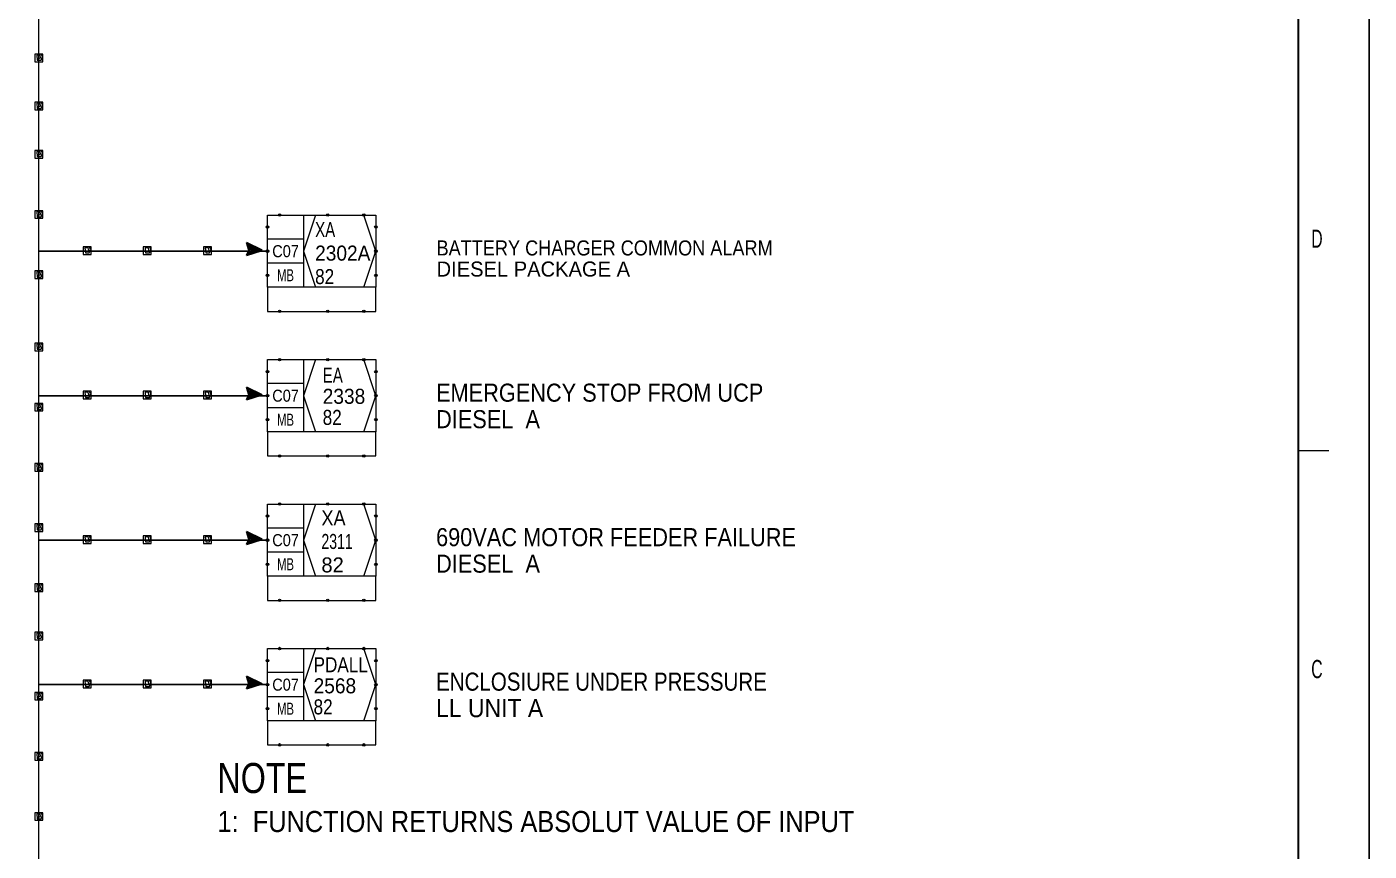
# Model space of a CAD drawing. Header units: millimetres. Extents: x 0 to 841, y 0 to 594.
# Drawn here: x 618 to 841, y 160.3 to 297.3 of the extents above; entities that cross this region are included whole.
import ezdxf
from ezdxf.enums import TextEntityAlignment as Align

# ---------------------------------------------------------------- set-up
doc = ezdxf.new("R2010")
doc.units = ezdxf.units.MM
doc.header["$LTSCALE"] = 0.8
doc.header["$PDMODE"] = 32
doc.header["$PDSIZE"] = 0.4
doc.linetypes.add('LONG_DASHED', pattern=[7.5, 6, -1.5])
for name, color, linetype, lineweight in [('1', 7, 'Continuous', 13), ('12', 7, 'Continuous', 35), ('48', 7, 'Continuous', 13), ('50', 7, 'Continuous', 35), ('9', 7, 'Continuous', 13)]:
    doc.layers.add(name, color=color, linetype=linetype, lineweight=lineweight)
doc.layers.add('36', color=7, linetype='Continuous')
doc.layers.add('37', color=7, linetype='Continuous')

msp = doc.modelspace()

# ---------------------------------------------------------------- linework, layer by layer
at = {"layer": '1', "lineweight": 25}
for p, q in [((658, 260), (620, 260)), ((658, 236), (620, 236)), ((658, 212), (620, 212)), ((658, 188), (620, 188))]:
    msp.add_line(p, q, dxfattribs=at)
at = {"layer": '1'}
msp.add_line((834.2748, 226.8378), (829.263, 226.8378), dxfattribs=at)
at = {"layer": '1', "lineweight": 35}
msp.add_lwpolyline([(829.263, 112.0142), (829.263, 582.2276), (10.3331, 582.2276), (10.3331, 10.3819)], dxfattribs=at)
at = {"layer": '1'}
for points in [[(620, 116), (620, 244), (620, 510), (632, 510)], [(620, 116), (620, 244), (620, 510), (632, 510)], [(619.9843, 292.0157), (620.2992, 292.0945), (620.2205, 292.5669), (619.6693, 292.5669), (619.748, 291.7008), (620.378, 291.7008), (620.6142, 292.3307), (620.378, 292.7244), (619.5118, 292.7244), (619.3543, 292.7244), (619.3543, 291.4646), (620.6929, 291.4646), (620.6929, 292.7244), (620.2205, 292.7244)], [(619.9843, 284.0157), (620.2992, 284.0945), (620.2205, 284.5669), (619.6693, 284.5669), (619.748, 283.7008), (620.378, 283.7008), (620.6142, 284.3307), (620.378, 284.7244), (619.5118, 284.7244), (619.3543, 284.7244), (619.3543, 283.4646), (620.6929, 283.4646), (620.6929, 284.7244), (620.2205, 284.7244)], [(619.9843, 276.0157), (620.2992, 276.0945), (620.2205, 276.5669), (619.6693, 276.5669), (619.748, 275.7008), (620.378, 275.7008), (620.6142, 276.3307), (620.378, 276.7244), (619.5118, 276.7244), (619.3543, 276.7244), (619.3543, 275.4646), (620.6929, 275.4646), (620.6929, 276.7244), (620.2205, 276.7244)], [(619.9843, 266.0157), (620.2992, 266.0945), (620.2205, 266.5669), (619.6693, 266.5669), (619.748, 265.7008), (620.378, 265.7008), (620.6142, 266.3307), (620.378, 266.7244), (619.5118, 266.7244), (619.3543, 266.7244), (619.3543, 265.4646), (620.6929, 265.4646), (620.6929, 266.7244), (620.2205, 266.7244)], [(627.9843, 260.0157), (628.2992, 260.0945), (628.2205, 260.5669), (627.6693, 260.5669), (627.748, 259.7008), (628.378, 259.7008), (628.6142, 260.3307), (628.378, 260.7244), (627.5118, 260.7244), (627.3543, 260.7244), (627.3543, 259.4646), (628.6929, 259.4646), (628.6929, 260.7244), (628.2205, 260.7244)], [(637.9843, 260.0157), (638.2992, 260.0945), (638.2205, 260.5669), (637.6693, 260.5669), (637.748, 259.7008), (638.378, 259.7008), (638.6142, 260.3307), (638.378, 260.7244), (637.5118, 260.7244), (637.3543, 260.7244), (637.3543, 259.4646), (638.6929, 259.4646), (638.6929, 260.7244), (638.2205, 260.7244)], [(647.9843, 260.0157), (648.2992, 260.0945), (648.2205, 260.5669), (647.6693, 260.5669), (647.748, 259.7008), (648.378, 259.7008), (648.6142, 260.3307), (648.378, 260.7244), (647.5118, 260.7244), (647.3543, 260.7244), (647.3543, 259.4646), (648.6929, 259.4646), (648.6929, 260.7244), (648.2205, 260.7244)], [(619.9843, 256.0157), (620.2992, 256.0945), (620.2205, 256.5669), (619.6693, 256.5669), (619.748, 255.7008), (620.378, 255.7008), (620.6142, 256.3307), (620.378, 256.7244), (619.5118, 256.7244), (619.3543, 256.7244), (619.3543, 255.4646), (620.6929, 255.4646), (620.6929, 256.7244), (620.2205, 256.7244)], [(619.9843, 244.0157), (620.2992, 244.0945), (620.2205, 244.5669), (619.6693, 244.5669), (619.748, 243.7008), (620.378, 243.7008), (620.6142, 244.3307), (620.378, 244.7244), (619.5118, 244.7244), (619.3543, 244.7244), (619.3543, 243.4646), (620.6929, 243.4646), (620.6929, 244.7244), (620.2205, 244.7244)], [(627.9843, 236.0157), (628.2992, 236.0945), (628.2205, 236.5669), (627.6693, 236.5669), (627.748, 235.7008), (628.378, 235.7008), (628.6142, 236.3307), (628.378, 236.7244), (627.5118, 236.7244), (627.3543, 236.7244), (627.3543, 235.4646), (628.6929, 235.4646), (628.6929, 236.7244), (628.2205, 236.7244)], [(637.9843, 236.0157), (638.2992, 236.0945), (638.2205, 236.5669), (637.6693, 236.5669), (637.748, 235.7008), (638.378, 235.7008), (638.6142, 236.3307), (638.378, 236.7244), (637.5118, 236.7244), (637.3543, 236.7244), (637.3543, 235.4646), (638.6929, 235.4646), (638.6929, 236.7244), (638.2205, 236.7244)], [(647.9843, 236.0157), (648.2992, 236.0945), (648.2205, 236.5669), (647.6693, 236.5669), (647.748, 235.7008), (648.378, 235.7008), (648.6142, 236.3307), (648.378, 236.7244), (647.5118, 236.7244), (647.3543, 236.7244), (647.3543, 235.4646), (648.6929, 235.4646), (648.6929, 236.7244), (648.2205, 236.7244)], [(619.9843, 234.0157), (620.2992, 234.0945), (620.2205, 234.5669), (619.6693, 234.5669), (619.748, 233.7008), (620.378, 233.7008), (620.6142, 234.3307), (620.378, 234.7244), (619.5118, 234.7244), (619.3543, 234.7244), (619.3543, 233.4646), (620.6929, 233.4646), (620.6929, 234.7244), (620.2205, 234.7244)], [(619.9843, 224.0157), (620.2992, 224.0945), (620.2205, 224.5669), (619.6693, 224.5669), (619.748, 223.7008), (620.378, 223.7008), (620.6142, 224.3307), (620.378, 224.7244), (619.5118, 224.7244), (619.3543, 224.7244), (619.3543, 223.4646), (620.6929, 223.4646), (620.6929, 224.7244), (620.2205, 224.7244)], [(619.9843, 214.0157), (620.2992, 214.0945), (620.2205, 214.5669), (619.6693, 214.5669), (619.748, 213.7008), (620.378, 213.7008), (620.6142, 214.3307), (620.378, 214.7244), (619.5118, 214.7244), (619.3543, 214.7244), (619.3543, 213.4646), (620.6929, 213.4646), (620.6929, 214.7244), (620.2205, 214.7244)], [(627.9843, 212.0157), (628.2992, 212.0945), (628.2205, 212.5669), (627.6693, 212.5669), (627.748, 211.7008), (628.378, 211.7008), (628.6142, 212.3307), (628.378, 212.7244), (627.5118, 212.7244), (627.3543, 212.7244), (627.3543, 211.4646), (628.6929, 211.4646), (628.6929, 212.7244), (628.2205, 212.7244)], [(637.9843, 212.0157), (638.2992, 212.0945), (638.2205, 212.5669), (637.6693, 212.5669), (637.748, 211.7008), (638.378, 211.7008), (638.6142, 212.3307), (638.378, 212.7244), (637.5118, 212.7244), (637.3543, 212.7244), (637.3543, 211.4646), (638.6929, 211.4646), (638.6929, 212.7244), (638.2205, 212.7244)], [(647.9843, 212.0157), (648.2992, 212.0945), (648.2205, 212.5669), (647.6693, 212.5669), (647.748, 211.7008), (648.378, 211.7008), (648.6142, 212.3307), (648.378, 212.7244), (647.5118, 212.7244), (647.3543, 212.7244), (647.3543, 211.4646), (648.6929, 211.4646), (648.6929, 212.7244), (648.2205, 212.7244)], [(619.9843, 204.0157), (620.2992, 204.0945), (620.2205, 204.5669), (619.6693, 204.5669), (619.748, 203.7008), (620.378, 203.7008), (620.6142, 204.3307), (620.378, 204.7244), (619.5118, 204.7244), (619.3543, 204.7244), (619.3543, 203.4646), (620.6929, 203.4646), (620.6929, 204.7244), (620.2205, 204.7244)], [(619.9843, 196.0157), (620.2992, 196.0945), (620.2205, 196.5669), (619.6693, 196.5669), (619.748, 195.7008), (620.378, 195.7008), (620.6142, 196.3307), (620.378, 196.7244), (619.5118, 196.7244), (619.3543, 196.7244), (619.3543, 195.4646), (620.6929, 195.4646), (620.6929, 196.7244), (620.2205, 196.7244)], [(627.9843, 188.0157), (628.2992, 188.0945), (628.2205, 188.5669), (627.6693, 188.5669), (627.748, 187.7008), (628.378, 187.7008), (628.6142, 188.3307), (628.378, 188.7244), (627.5118, 188.7244), (627.3543, 188.7244), (627.3543, 187.4646), (628.6929, 187.4646), (628.6929, 188.7244), (628.2205, 188.7244)], [(637.9843, 188.0157), (638.2992, 188.0945), (638.2205, 188.5669), (637.6693, 188.5669), (637.748, 187.7008), (638.378, 187.7008), (638.6142, 188.3307), (638.378, 188.7244), (637.5118, 188.7244), (637.3543, 188.7244), (637.3543, 187.4646), (638.6929, 187.4646), (638.6929, 188.7244), (638.2205, 188.7244)], [(647.9843, 188.0157), (648.2992, 188.0945), (648.2205, 188.5669), (647.6693, 188.5669), (647.748, 187.7008), (648.378, 187.7008), (648.6142, 188.3307), (648.378, 188.7244), (647.5118, 188.7244), (647.3543, 188.7244), (647.3543, 187.4646), (648.6929, 187.4646), (648.6929, 188.7244), (648.2205, 188.7244)], [(619.9843, 186.0157), (620.2992, 186.0945), (620.2205, 186.5669), (619.6693, 186.5669), (619.748, 185.7008), (620.378, 185.7008), (620.6142, 186.3307), (620.378, 186.7244), (619.5118, 186.7244), (619.3543, 186.7244), (619.3543, 185.4646), (620.6929, 185.4646), (620.6929, 186.7244), (620.2205, 186.7244)], [(619.9843, 176.0157), (620.2992, 176.0945), (620.2205, 176.5669), (619.6693, 176.5669), (619.748, 175.7008), (620.378, 175.7008), (620.6142, 176.3307), (620.378, 176.7244), (619.5118, 176.7244), (619.3543, 176.7244), (619.3543, 175.4646), (620.6929, 175.4646), (620.6929, 176.7244), (620.2205, 176.7244)], [(619.9843, 166.0157), (620.2992, 166.0945), (620.2205, 166.5669), (619.6693, 166.5669), (619.748, 165.7008), (620.378, 165.7008), (620.6142, 166.3307), (620.378, 166.7244), (619.5118, 166.7244), (619.3543, 166.7244), (619.3543, 165.4646), (620.6929, 165.4646), (620.6929, 166.7244), (620.2205, 166.7244)]]:
    msp.add_lwpolyline(points, dxfattribs=at)
at = {"layer": '1', "linetype": 'LONG_DASHED', "lineweight": 25}
for points in [[(657.1181, 260.1417), (654.5039, 261.4173), (654.8976, 260.1575), (654.5039, 259.2913), (656.9449, 260.0787), (654.7402, 261.1024), (655.1339, 260.1575), (654.7402, 259.5276), (656.4724, 260.0787), (655.0551, 260.7874), (655.3701, 260.2362), (655.0551, 259.7638), (655.8425, 260.0787), (656, 260.1575), (655.5276, 260.3937), (655.5276, 260.2362), (655.685, 260.1575), (655.4488, 260)], [(657.1181, 236.1417), (654.5039, 237.4173), (654.8976, 236.1575), (654.5039, 235.2913), (656.9449, 236.0787), (654.7402, 237.1024), (655.1339, 236.1575), (654.7402, 235.5276), (656.4724, 236.0787), (655.0551, 236.7874), (655.3701, 236.2362), (655.0551, 235.7638), (655.8425, 236.0787), (656, 236.1575), (655.5276, 236.3937), (655.5276, 236.2362), (655.685, 236.1575), (655.4488, 236)], [(657.1181, 212.1417), (654.5039, 213.4173), (654.8976, 212.1575), (654.5039, 211.2913), (656.9449, 212.0787), (654.7402, 213.1024), (655.1339, 212.1575), (654.7402, 211.5276), (656.4724, 212.0787), (655.0551, 212.7874), (655.3701, 212.2362), (655.0551, 211.7638), (655.8425, 212.0787), (656, 212.1575), (655.5276, 212.3937), (655.5276, 212.2362), (655.685, 212.1575), (655.4488, 212)], [(657.1181, 188.1417), (654.5039, 189.4173), (654.8976, 188.1575), (654.5039, 187.2913), (656.9449, 188.0787), (654.7402, 189.1024), (655.1339, 188.1575), (654.7402, 187.5276), (656.4724, 188.0787), (655.0551, 188.7874), (655.3701, 188.2362), (655.0551, 187.7638), (655.8425, 188.0787), (656, 188.1575), (655.5276, 188.3937), (655.5276, 188.2362), (655.685, 188.1575), (655.4488, 188)]]:
    msp.add_lwpolyline(points, dxfattribs=at)
at = {"layer": '12', "lineweight": 13}
msp.add_lwpolyline([(0, 594), (841, 594), (841, 0), (0, 0)], close=True, dxfattribs=at)
at = {"layer": '48'}
for p, q in [((664, 266), (664, 254)), ((664, 262), (658, 262)), ((664, 258), (658, 258)), ((664, 242), (664, 230)), ((664, 238), (658, 238)), ((664, 234), (658, 234)), ((664, 218), (664, 206)), ((664, 214), (658, 214)), ((664, 210), (658, 210)), ((664, 194), (664, 182)), ((664, 190), (658, 190)), ((664, 186), (658, 186))]:
    msp.add_line(p, q, dxfattribs=at)
for points in [[(658, 266), (676, 266), (676, 254), (658, 254)], [(658, 242), (676, 242), (676, 230), (658, 230)], [(658, 218), (676, 218), (676, 206), (658, 206)], [(658, 194), (676, 194), (676, 182), (658, 182)]]:
    msp.add_lwpolyline(points, close=True, dxfattribs=at)
for points in [[(666, 266), (664, 260), (666, 254)], [(674, 254), (676, 260), (674, 266)], [(658, 254), (658, 250), (676, 250), (676, 254)], [(666, 242), (664, 236), (666, 230)], [(674, 230), (676, 236), (674, 242)], [(658, 230), (658, 226), (676, 226), (676, 230)], [(666, 218), (664, 212), (666, 206)], [(674, 206), (676, 212), (674, 218)], [(658, 206), (658, 202), (676, 202), (676, 206)], [(666, 194), (664, 188), (666, 182)], [(674, 182), (676, 188), (674, 194)], [(658, 182), (658, 178), (676, 178), (676, 182)]]:
    msp.add_lwpolyline(points, dxfattribs=at)
for p in [(660, 266), (668, 266), (674, 266), (658, 264), (676, 264), (658, 260), (676, 260), (658, 256), (676, 256), (660, 250), (668, 250), (674, 250), (660, 242), (668, 242), (674, 242), (658, 240), (676, 240), (658, 236), (676, 236), (658, 232), (676, 232), (660, 226), (668, 226), (674, 226), (660, 218), (668, 218), (674, 218), (658, 216), (676, 216), (658, 212), (676, 212), (658, 208), (676, 208), (660, 202), (668, 202), (674, 202), (660, 194), (668, 194), (674, 194), (658, 192), (676, 192), (658, 188), (676, 188), (658, 184), (676, 184), (660, 178), (668, 178), (674, 178)]:
    msp.add_point(p, dxfattribs=at)
at = {"layer": '9'}
msp.add_lwpolyline([(0, 0), (841, 0), (841, 594), (0, 594)], close=True, dxfattribs=at)

# ---------------------------------------------------------------- texts
at = {"layer": '1'}
for s, height, width, p in [('XA', 2.5, 0.75, (665.9087, 262.3299)), ('2302A', 2.5, 0.95, (665.9087, 258.4291)), ('82', 2.5, 0.85, (665.9087, 254.5291)), ('EMERGENCY STOP FROM UCP ', 3, 0.9, (686, 235)), ('DIESEL  A', 3, 0.9, (686, 230.6)), ('XA', 2.5, 0.9, (666.9551, 214.4378)), ('2311', 2.5, 0.7, (666.9551, 210.537)), ('690VAC MOTOR FEEDER FAILURE   ', 3, 0.9, (686, 211)), ('DIESEL  A', 3, 0.9, (686, 206.6)), ('ENCLOSIURE UNDER PRESSURE ', 3, 0.85, (686, 187)), ('LL UNIT A', 3, 0.95, (686, 182.6))]:
    msp.add_text(s, height=height, dxfattribs=dict(at, width=width)).set_placement(p)
at = {"layer": '1', "width": 0.65}
for s, p in [('D', (833.2709, 260.5646)), ('C', (833.2709, 189.0835))]:
    msp.add_text(s, height=3.02, dxfattribs=at).set_placement(p, align=Align.RIGHT)
at = {"layer": '1'}
msp.add_text('82', height=2.5, dxfattribs=at).set_placement((666.9551, 206.637))
at = {"layer": '12'}
for s, width, p in [('BATTERY CHARGER COMMON ALARM', 0.9, (686.0835, 259.2866)), ('EA', 0.75, (667.1701, 238.1457)), ('2338', 0.95, (667.1701, 234.6449)), ('82', 0.85, (667.1701, 231.1449)), ('PDALL', 0.85, (665.6575, 190.0598)), ('2568', 0.95, (665.6575, 186.5591)), ('82', 0.85, (665.6575, 183.0591))]:
    msp.add_text(s, height=2.5, dxfattribs=dict(at, width=width)).set_placement(p)
msp.add_text('DIESEL PACKAGE A', height=2.5, dxfattribs=at).set_placement((686.0835, 255.7858))
at = {"layer": '36', "width": 0.9}
msp.add_text('1:  FUNCTION RETURNS ABSOLUT VALUE OF INPUT', height=3.5, dxfattribs=at).set_placement((649.6945, 163.5197))
at = {"layer": '37', "width": 0.8}
msp.add_text('NOTE', height=5, dxfattribs=at).set_placement((649.6945, 169.9921))
at = {"layer": '50'}
for s, width, p in [('C07', 0.9, (661, 259)), ('MB', 0.7, (660.9929, 255)), ('C07', 0.9, (661, 235)), ('MB', 0.7, (660.9929, 231)), ('C07', 0.9, (661, 211)), ('MB', 0.7, (660.9929, 207)), ('C07', 0.9, (661, 187)), ('MB', 0.7, (660.9929, 183))]:
    msp.add_text(s, height=2, dxfattribs=dict(at, width=width)).set_placement(p, align=Align.CENTER)

doc.saveas('drawing.dxf')
